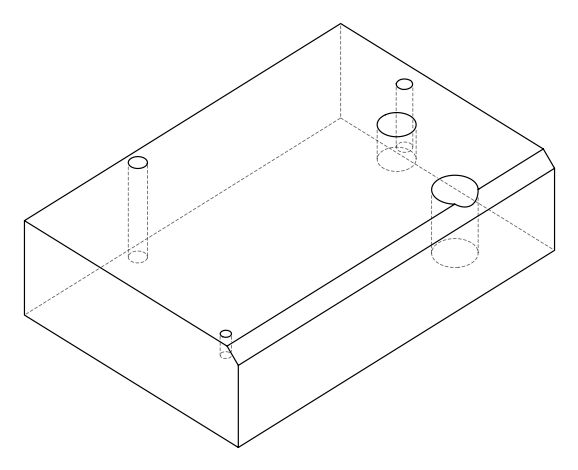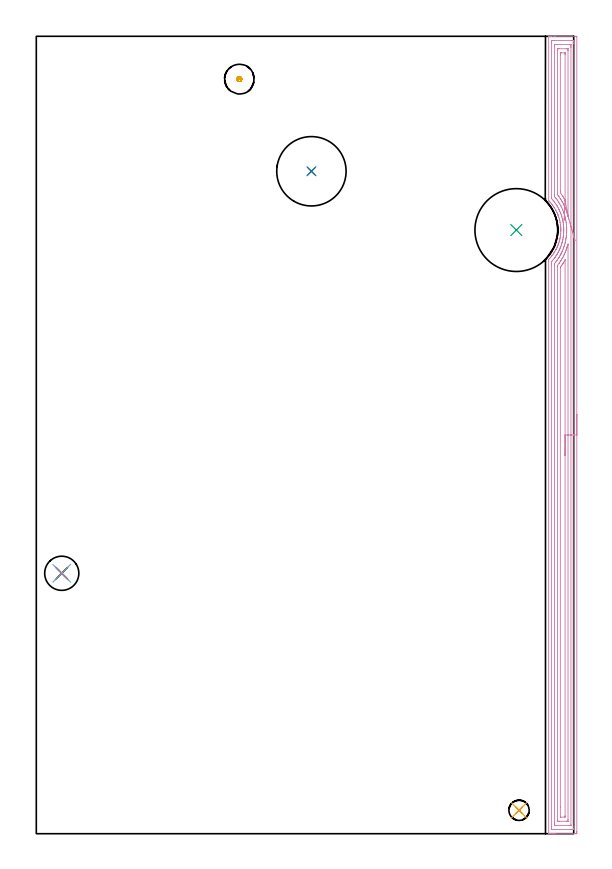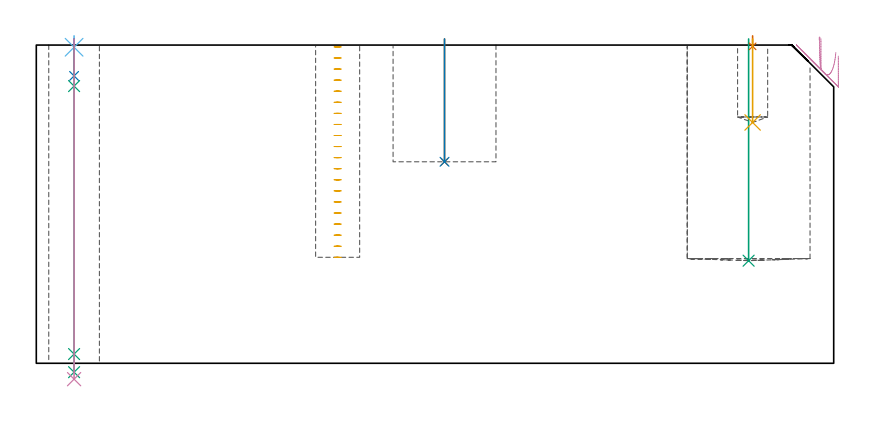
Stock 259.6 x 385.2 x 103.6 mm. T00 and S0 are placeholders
(PLAN: 11 operations, 9 tool changes, 18.3 min)
(1 INDEXABLE_INSERT_DRILL_BLIND_HOLE_FROM_SOLID | STEP1POCKET | NXT0302_014 | 0.16 min | 13688 mm3)
(2 DRILL_TO_ENLARGE_BLIND_HOLE | STEP1POCKET | UGT0301_383 | 0.16 min | 19784 mm3)
(3 INDEXABLE_INSERT_DRILL_BLIND_HOLE_FROM_SOLID_1 | STEP1POCKET_1 | NXT0302_035 | 0.29 min | 87585 mm3)
(4 AREA_MILL | FG_CHAMFER_SURFACE | UGT0205_001 | 15.62 min | 35349 mm3)
(5 MILL_BLIND_HOLE_FROM_SOLID_MATERIAL | STEP1POCKET_2 | UGT0201_130 | Spiral | 0.88 min | 11102 mm3)
(6 SPOT_DRILL | STEP1HOLE | NXT0321_9005460120000 | 0.03 min | 0 mm3)
(7 SPOT_DRILL_1 | STEP1POCKET_3 | NXT0321_9005460120000 | 0.03 min | 1 mm3)
(8 DRILL_BLIND_HOLE_INTO_CENTER | STEP1HOLE | NXT0301_038 | 0.05 min | 321 mm3)
(9 GUN_DRILL_THROUGH_HOLE | STEP1HOLE | UGT0307_002 | 0.5 min | 2632 mm3)
(10 SPADE_DRILL_TO_ENLARGE_THROUGH_HOLE | STEP1HOLE | UGT0306_007 | 0.44 min | 19163 mm3)
(11 DRILL_BLIND_HOLE_INTO_CENTER_1 | STEP1POCKET_3 | NXT0301_069 | 0.11 min | 1799 mm3)
(TOOL NXT0302_014 | Index. Insert Drill 21.5mm [880-D2150L25-03] | D21.5 PA176 FL65 Z2)
(TOOL UGT0301_383 | Twist Drill Flat Bottom 33.5 mm | D33.5 PA180 FL175 Z2)
(TOOL NXT0302_035 | Index. Insert Drill 40mm [880-D4000L40-05] | D40 PA176 FL200 Z2)
(TOOL UGT0205_001 | Chamfer Mill 20 x 3 x 45 deg. | D20 FL50 Z2)
(TOOL UGT0201_130 | Carbide End Mill 12.0 | D12 FL15 Z4)
(TOOL NXT0321_9005460120000 | NC Spot Drill, 142deg, 12mm, Carbide, Uncoated | D12 PA142 FL30 Z2)
(TOOL NXT0301_038 | Carbide Drill 6.7mm [860.1-0670-034A1-MM 2214] | D6.7 PA140 FL53 Z2)
(TOOL UGT0307_002 | Gun Drill 6 mm | D6 PA130 FL24 Z1)
(TOOL UGT0306_007 | Spade Drill 16.5mm | D16.5 PA132 FL10 Z2)
(TOOL NXT0301_069 | Carbide Drill 9.8mm [860.1-0980-029A1-MM 2214] | D9.8 PA140 FL47 Z2)
(OP 1 INDEXABLE_INSERT_DRILL_BLIND_HOLE_FROM_SOLID)
G17 G21 G94 G90
T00 M6
G54
G17 G0 G90 X132.9 Y320. S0 M3
G43 Z113.6 H1
G94 G81 G98 Z65.6 F250. R105.6
G80
M5
M2
(OP 2 DRILL_TO_ENLARGE_BLIND_HOLE)
G17 G21 G94 G90
T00 M6
G54
G17 G0 G90 X132.9 Y320. S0 M3
G43 Z113.6 H0
G94 G81 G98 Z65.6 F250. R105.6
G80
M5
M2
(OP 3 INDEXABLE_INSERT_DRILL_BLIND_HOLE_FROM_SOLID_1)
G17 G21 G94 G90
T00 M6
G54
G17 G0 G90 X231.9 Y291.6 S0 M3
G43 Z113.6 H1
G94 G81 G98 Z33.4 F250. R105.6
G80
M5
M2
(OP 4 AREA_MILL)
G17 G21 G94 G90
T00 M6
G54
G17 G0 G90 X261.1 Y202.6 S1061 M3
G43 Z113.6 H0
Z100.
G94 G1 Y202.562 Z99.128 F250.
Y202.448 Z98.264
Y202.259 Z97.412
Y201.997 Z96.58
Y201.663 Z95.774
Y201.26 Z95.
Y200.792 Z94.264
Y200.26 Z93.572
Y199.671 Z92.929
Y199.028 Z92.34
Y198.336 Z91.809
Y197.6 Z91.34
Y196.826 Z90.937
Y196.02 Z90.603
Y195.188 Z90.341
Y194.337 Z90.152
Y193.472 Z90.038
Y192.6 Z90.
Y0.933
X261.099 Y0.613 Z90.001
X261.094 Y0.046 Z90.004
X261.092 Y0.008 Z90.006
X260.53 Y0. Z90.568
X250.74 Z100.354
X250.181 Z100.916
X249.85 Z101.246
X249.291 Z101.805
X248.96 Z102.135
X248.298 Z102.801
X247.924 Z103.175
X247.545 Y0.007 Z103.547
X247.503 Y0.01 Z103.588
X247.5 Y0.166 Z103.6
Y276.538
X247.505 Y277.391 Z103.595
X247.507 Y277.416 Z103.593
X247.515 Y277.432 Z103.585
X247.906 Y277.839 Z103.193
X247.942 Y277.878 Z103.157
X248.374 Y278.344 Z102.726
X248.724 Y278.757 Z102.374
X249.068 Y279.175 Z102.031
X249.149 Y279.278 Z101.951
X249.259 Y279.42 Z101.841
X249.732 Y280.068 Z101.366
X249.964 Y280.408 Z101.132
X250.073 Y280.567 Z101.024
X250.143 Y280.669 Z100.954
X250.329 Y280.96 Z100.769
X250.859 Y281.853 Z100.241
X251.029 Y282.162 Z100.069
X251.119 Y282.343 Z99.977
X251.308 Y282.713 Z99.792
X251.324 Y282.745 Z99.775
X251.372 Y282.848 Z99.727
X251.552 Y283.236 Z99.544
X251.63 Y283.401 Z99.468
X251.723 Y283.599 Z99.376
X251.741 Y283.638 Z99.358
X251.759 Y283.682 Z99.338
X251.842 Y283.875 Z99.257
X251.914 Y284.044 Z99.185
X251.975 Y284.201 Z99.125
X252.1 Y284.53 Z98.997
X252.116 Y284.575 Z98.981
X252.213 Y284.852 Z98.885
X252.271 Y285.022 Z98.825
X252.412 Y285.423 Z98.686
X252.559 Y285.915 Z98.536
X252.658 Y286.238 Z98.439
X252.681 Y286.315 Z98.416
X252.694 Y286.361 Z98.403
X252.8 Y286.745 Z98.3
X252.905 Y287.208 Z98.193
X252.913 Y287.254 Z98.184
X252.999 Y287.689 Z98.099
X253.078 Y288.1 Z98.016
X253.218 Y288.993 Z97.877
X253.313 Y289.885 Z97.778
X253.376 Y290.778 Z97.722
X253.391 Y291.224 Z97.705
X253.392 Y291.49 Z97.7
X253.393 Y291.588 Z97.699
Y291.719
X253.389 Y292.049 Z97.707
X253.388 Y292.117 Z97.708
X253.367 Y292.563 Z97.725
X253.364 Y292.612 Z97.728
X253.305 Y293.456 Z97.793
X253.199 Y294.348 Z97.899
X253.055 Y295.241 Z98.043
X253.035 Y295.34 Z98.063
X252.871 Y296.133 Z98.223
X252.859 Y296.184 Z98.234
X252.84 Y296.278 Z98.258
X252.817 Y296.382 Z98.283
X252.8 Y296.455 Z98.3
X252.754 Y296.63 Z98.346
X252.725 Y296.741 Z98.375
X252.644 Y297.026 Z98.454
X252.363 Y297.918 Z98.733
X252.116 Y298.619 Z98.981
X252.047 Y298.811 Z99.048
X252.026 Y298.863 Z99.068
X251.914 Y299.157 Z99.184
X251.842 Y299.33 Z99.258
X251.8 Y299.431 Z99.3
X251.68 Y299.703 Z99.419
X251.441 Y300.202 Z99.655
X251.346 Y300.406 Z99.754
X251.334 Y300.433 Z99.766
X251.256 Y300.596 Z99.843
X251.029 Y301.039 Z100.07
X250.907 Y301.265 Z100.192
X250.78 Y301.488 Z100.32
X250.759 Y301.522 Z100.34
X250.241 Y302.381 Z100.857
X250.027 Y302.704 Z101.072
X249.893 Y302.905 Z101.205
X249.635 Y303.273 Z101.463
X249.405 Y303.583 Z101.694
X249.258 Y303.78 Z101.839
X248.953 Y304.166 Z102.145
X248.374 Y304.854 Z102.726
X248.19 Y305.058 Z102.909
X247.801 Y305.471 Z103.298
X247.72 Y305.556 Z103.379
X247.591 Y305.688 Z103.507
X247.503 Y305.778 Z103.589
X247.501 Y305.863 Z103.594
X247.5 Y305.958 Z103.598
Y385.034 Z103.6
X247.503 Y385.19 Z103.588
X247.545 Y385.193 Z103.547
X247.924 Y385.2 Z103.175
X248.298 Z102.801
X248.96 Z102.135
X250.181 Z100.916
X250.74 Z100.354
X260.53 Z90.568
X260.811 Y385.198 Z90.286
X261.092 Y385.19 Z90.006
X261.099 Y384.909 Z89.999
X261.1 Y192.6 Z90.
X259.686 Z91.414
Y3.245
X259.682 Y2.399 Z91.418
X259.68 Y2.358 Z91.42
X259.64 Y2.01 Z91.46
X259.145 Y2.002 Z91.955
X258.75 Y2.001 Z92.35
X258.257 Y2. Z92.843
X249.85 Y2.001 Z101.25
X249.355 Y2.003 Z101.745
X248.96 Y2.01 Z102.14
X248.92 Y2.399 Z102.18
X248.917 Y2.442 Z102.183
X248.914 Y3.292 Z102.186
Y3.338
Y274.753
X248.916 Y275.646 Z102.184
X248.917 Y275.689 Z102.183
X248.96 Y276.448 Z102.14
X249. Y276.499 Z102.1
X249.033 Y276.539 Z102.067
X249.413 Y276.977 Z101.687
X249.804 Y277.432 Z101.296
X249.85 Y277.489 Z101.25
X250.215 Y277.959 Z100.885
X250.492 Y278.325 Z100.608
X250.559 Y278.416 Z100.541
X250.597 Y278.468 Z100.503
X250.74 Y278.67 Z100.36
X250.963 Y278.994 Z100.137
X251.113 Y279.218 Z99.987
X251.315 Y279.534 Z99.785
X251.63 Y280.041 Z99.47
X251.656 Y280.084 Z99.444
X251.671 Y280.111 Z99.429
X251.981 Y280.651 Z99.119
X252.177 Y281.003 Z98.923
X252.249 Y281.139 Z98.851
X252.295 Y281.229 Z98.805
X252.52 Y281.681 Z98.58
X252.59 Y281.827 Z98.51
X252.622 Y281.896 Z98.478
X252.869 Y282.439 Z98.231
X253.026 Y282.789 Z98.074
X253.092 Y282.949 Z98.008
X253.387 Y283.694 Z97.713
X253.41 Y283.761 Z97.69
X253.618 Y284.367 Z97.482
X253.686 Y284.575 Z97.414
X253.833 Y285.044 Z97.267
X253.96 Y285.468 Z97.14
X254.002 Y285.618 Z97.098
X254.183 Y286.303 Z96.917
X254.198 Y286.361 Z96.902
X254.209 Y286.407 Z96.891
X254.217 Y286.445 Z96.883
X254.3 Y286.836 Z96.8
X254.368 Y287.186 Z96.732
X254.381 Y287.254 Z96.719
X254.5 Y287.946 Z96.6
X254.532 Y288.147 Z96.568
X254.615 Y288.724 Z96.485
X254.651 Y289.04 Z96.449
X254.703 Y289.529 Z96.397
X254.734 Y289.933 Z96.366
X254.763 Y290.361 Z96.337
X254.788 Y290.826 Z96.312
X254.8 Y291.217 Z96.3
X254.805 Y291.719 Z96.295
X254.798 Y292.113 Z96.302
X254.779 Y292.612 Z96.321
X254.752 Y293.052 Z96.348
X254.717 Y293.505 Z96.383
X254.665 Y294.032 Z96.435
X254.621 Y294.398 Z96.479
X254.532 Y295.058 Z96.568
X254.495 Y295.291 Z96.605
X254.431 Y295.666 Z96.669
X254.344 Y296.139 Z96.756
X254.336 Y296.184 Z96.764
X254.3 Y296.357 Z96.8
X254.137 Y297.077 Z96.963
X254.083 Y297.295 Z97.017
X253.888 Y297.97 Z97.212
X253.706 Y298.566 Z97.394
X253.606 Y298.863 Z97.494
X253.41 Y299.432 Z97.69
X253.312 Y299.707 Z97.788
X253.294 Y299.756 Z97.806
X253.219 Y299.947 Z97.881
X252.922 Y300.649 Z98.178
X252.796 Y300.925 Z98.304
X252.52 Y301.522 Z98.58
X252.502 Y301.56 Z98.598
X252.046 Y302.435 Z99.054
X251.63 Y303.157 Z99.47
X251.529 Y303.328 Z99.571
X251.373 Y303.585 Z99.727
X250.951 Y304.221 Z100.149
X250.74 Y304.525 Z100.36
X250.31 Y305.114 Z100.79
X249.85 Y305.7 Z101.25
X249.596 Y306.006 Z101.504
X248.96 Y306.748 Z102.14
X248.928 Y306.788 Z102.172
X248.921 Y306.855 Z102.179
X248.918 Y306.899 Z102.182
X248.916 Y306.944 Z102.184
X248.914 Y381.955 Z102.186
X248.918 Y382.801 Z102.182
X248.92 Y382.842 Z102.18
X248.96 Y383.19 Z102.14
X249.455 Y383.198 Z101.645
X249.85 Y383.199 Z101.25
X250.343 Y383.2 Z100.757
X258.75 Y383.199 Z92.35
X259.245 Y383.197 Z91.855
X259.64 Y383.19 Z91.46
X259.68 Y382.801 Z91.42
X259.683 Y382.758 Z91.417
X259.686 Y381.908 Z91.414
Y381.862
Y192.6
X258.272 Z92.828
X258.271 Y4.184 Z92.829
X258.269 Y4.081 Z92.831
X258.267 Y4.031 Z92.833
X258.266 Y4.013 Z92.834
X258.227 Y4.01 Z92.873
X258.042 Y4.002 Z93.058
X257.86 Y4.001 Z93.24
X257.154 Y4. Z93.946
X250.74 Y4.001 Z100.36
X250.556 Y4.002 Z100.544
X250.434 Y4.006 Z100.666
X250.342 Y4.01 Z100.758
X250.335 Y4.048 Z100.765
X250.333 Y4.184 Z100.767
X250.33 Y4.597 Z100.77
X250.329 Y5.077 Z100.771
X250.328 Y5.491 Z100.772
X250.329 Y274.753 Z100.771
X250.33 Y275.164 Z100.77
X250.334 Y275.405 Z100.766
X250.335 Y275.432 Z100.765
X250.349 Y275.454 Z100.751
X250.39 Y275.508 Z100.71
X250.74 Y275.937 Z100.36
X251.006 Y276.272 Z100.094
X251.215 Y276.539 Z99.885
X251.393 Y276.777 Z99.707
X251.63 Y277.101 Z99.47
X251.767 Y277.294 Z99.333
X251.862 Y277.432 Z99.238
X252.126 Y277.827 Z98.974
X252.452 Y278.325 Z98.648
X252.479 Y278.366 Z98.621
X252.52 Y278.435 Z98.58
X252.811 Y278.926 Z98.289
X252.981 Y279.218 Z98.119
X253.135 Y279.493 Z97.965
X253.41 Y279.996 Z97.69
X253.449 Y280.071 Z97.651
X253.469 Y280.111 Z97.631
X253.74 Y280.673 Z97.36
X253.897 Y281.003 Z97.203
X254.024 Y281.28 Z97.076
X254.301 Y281.895 Z96.799
X254.548 Y282.54 Z96.552
X254.641 Y282.789 Z96.459
X254.786 Y283.195 Z96.314
X254.954 Y283.682 Z96.146
X255.012 Y283.861 Z96.088
X255.19 Y284.434 Z95.91
X255.222 Y284.543 Z95.878
X255.232 Y284.575 Z95.868
X255.412 Y285.246 Z95.688
X255.468 Y285.468 Z95.632
X255.585 Y285.965 Z95.515
X255.668 Y286.361 Z95.432
X255.736 Y286.706 Z95.364
X255.837 Y287.254 Z95.263
X255.872 Y287.462 Z95.228
X255.979 Y288.147 Z95.121
X255.991 Y288.236 Z95.109
X256.087 Y289.04 Z95.013
X256.155 Y289.858 Z94.945
X256.16 Y289.933 Z94.94
X256.202 Y290.703 Z94.898
X256.206 Y290.826 Z94.894
X256.221 Y291.578 Z94.879
X256.22 Y291.719 Z94.88
X256.203 Y292.488 Z94.897
X256.198 Y292.612 Z94.902
X256.15 Y293.435 Z94.95
X256.144 Y293.505 Z94.956
X256.08 Y294.234 Z95.02
X256.062 Y294.398 Z95.038
X256.06 Y294.418 Z95.04
X255.943 Y295.291 Z95.157
X255.919 Y295.452 Z95.181
X255.797 Y296.184 Z95.303
X255.731 Y296.534 Z95.369
X255.618 Y297.077 Z95.482
X255.488 Y297.671 Z95.612
X255.412 Y297.97 Z95.688
X255.19 Y298.774 Z95.91
X255.163 Y298.863 Z95.937
X255.15 Y298.903 Z95.95
X254.87 Y299.756 Z96.23
X254.702 Y300.246 Z96.398
X254.553 Y300.649 Z96.547
X254.3 Y301.294 Z96.8
X254.197 Y301.542 Z96.903
X254.121 Y301.721 Z96.979
X253.782 Y302.435 Z97.318
X253.41 Y303.195 Z97.69
X253.343 Y303.328 Z97.757
X253.271 Y303.467 Z97.829
X252.837 Y304.221 Z98.263
X252.52 Y304.754 Z98.58
X252.294 Y305.114 Z98.806
X251.867 Y305.768 Z99.233
X251.699 Y306.006 Z99.401
X251.63 Y306.1 Z99.47
X251.022 Y306.899 Z100.078
X250.74 Y307.257 Z100.36
X250.347 Y307.741 Z100.753
X250.337 Y307.792 Z100.763
X250.333 Y308.201 Z100.767
X250.331 Y308.685 Z100.769
X250.33 Y309.097 Z100.77
X250.329 Y381.015 Z100.771
X250.331 Y381.119 Z100.769
X250.333 Y381.169 Z100.767
X250.334 Y381.187 Z100.766
X250.373 Y381.19 Z100.727
X250.558 Y381.198 Z100.542
X250.74 Y381.199 Z100.36
X251.446 Y381.2 Z99.654
X257.86 Y381.199 Z93.24
X258.044 Y381.198 Z93.056
X258.166 Y381.194 Z92.934
X258.259 Y381.19 Z92.841
X258.265 Y381.152 Z92.835
X258.267 Y381.015 Z92.833
X258.27 Y380.603 Z92.83
X258.271 Y380.123 Z92.829
X258.272 Y379.709 Z92.828
Y192.6
X256.857 Z94.243
Y6.863
X256.855 Y6.085 Z94.245
X256.853 Y6.032 Z94.247
X256.851 Y6.012 Z94.249
X256.832 Y6.01 Z94.268
X256.725 Y6.005 Z94.375
X256.51 Y6.001 Z94.59
X256.08 Y6. Z95.02
X252.52 Z98.58
X252.078 Y6.001 Z99.022
X251.872 Y6.003 Z99.228
X251.769 Y6.008 Z99.331
X251.749 Y6.01 Z99.351
X251.747 Y6.025 Z99.353
X251.746 Y6.064 Z99.354
X251.743 Y6.75 Z99.357
Y6.863
Y273.86
X251.747 Y274.25 Z99.353
X251.75 Y274.444 Z99.35
X251.762 Y274.526 Z99.338
X252.567 Y275.598 Z98.533
X252.601 Y275.646 Z98.499
X252.932 Y276.125 Z98.168
X253.215 Y276.539 Z97.885
X253.292 Y276.657 Z97.808
X253.41 Y276.842 Z97.69
X253.634 Y277.207 Z97.466
X253.77 Y277.432 Z97.33
X253.967 Y277.766 Z97.133
X254.292 Y278.325 Z96.808
X254.3 Y278.339 Z96.8
X254.598 Y278.919 Z96.502
X254.749 Y279.218 Z96.351
X254.894 Y279.515 Z96.206
X255.179 Y280.111 Z95.921
X255.19 Y280.135 Z95.91
X255.451 Y280.741 Z95.649
X255.561 Y281.003 Z95.539
X255.709 Y281.376 Z95.391
X255.909 Y281.896 Z95.191
X255.955 Y282.022 Z95.145
X256.08 Y282.374 Z95.02
X256.186 Y282.683 Z94.914
X256.222 Y282.789 Z94.878
X256.343 Y283.17 Z94.757
X256.402 Y283.36 Z94.698
X256.499 Y283.682 Z94.601
X256.55 Y283.857 Z94.55
X256.604 Y284.049 Z94.496
X256.75 Y284.575 Z94.35
X256.765 Y284.625 Z94.335
X256.801 Y284.745 Z94.299
X256.851 Y284.85 Z94.249
X256.855 Y284.69 Z94.245
X256.856 Y284.575 Z94.244
X256.857 Y284.267 Z94.243
Y192.6
X255.443 Z95.657
Y8.649
X255.441 Y8.397 Z95.659
X255.436 Y8.142 Z95.664
X255.426 Y8.01 Z95.674
X255.352 Y8.005 Z95.748
X255.19 Y8.001 Z95.91
X253.41 Z97.69
X253.166 Y8.002 Z97.934
X253.16 Y8.007 Z97.94
X253.158 Y8.009 Z97.942
X253.157 Y12.918 Z97.943
Y273.22
X253.161 Y273.54 Z97.939
X253.164 Y273.616 Z97.936
X253.209 Y273.683 Z97.891
X253.331 Y273.86 Z97.769
X253.41 Y273.969 Z97.69
X253.735 Y274.426 Z97.365
X253.965 Y274.753 Z97.135
X254.101 Y274.953 Z96.999
X254.3 Y275.252 Z96.8
X254.454 Y275.492 Z96.646
X254.55 Y275.646 Z96.55
X254.792 Y276.045 Z96.308
X255.088 Y276.539 Z96.012
X255.126 Y276.603 Z95.974
X255.19 Y276.715 Z95.91
X255.329 Y276.957 Z95.771
X255.406 Y277.089 Z95.694
X255.439 Y277.139 Z95.661
X255.44 Y277.138 Z95.66
X255.442 Y277.097 Z95.658
X255.443 Y276.962 Z95.657
Y276.793
Y192.6
Y191.728 Z95.695
Y190.864 Z95.809
Y190.012 Z95.998
Y189.18 Z96.26
Y188.374 Z96.594
Y187.6 Z96.997
Y186.864 Z97.465
Y186.172 Z97.996
Y185.529 Z98.586
Y184.94 Z99.229
Y184.409 Z99.921
Y183.94 Z100.657
Y183.537 Z101.431
Y183.203 Z102.237
Y182.941 Z103.069
Y182.752 Z103.92
Y182.638 Z104.785
Y182.6 Z105.657
G0 Z113.6
X260.291 Y286.433
Z101.191
G1 X260.216 Y286.693 Z100.362
X260.12 Y287.022 Z99.559
X260.005 Y287.416 Z98.79
X259.872 Y287.873 Z98.059
X259.722 Y288.39 Z97.372
X259.556 Y288.963 Z96.735
X259.375 Y289.586 Z96.153
X259.18 Y290.256 Z95.629
X258.973 Y290.967 Z95.168
X258.756 Y291.714 Z94.773
X258.53 Y292.491 Z94.447
X258.297 Y293.293 Z94.194
X258.059 Y294.113 Z94.014
X257.817 Y294.944 Z93.909
X257.574 Y295.782 Z93.88
X257.331 Y296.618 Z93.927
X257.09 Y297.447 Z94.05
X256.852 Y298.263 Z94.248
X256.837 Y298.318 Z94.263
X256.762 Y298.594 Z94.338
X256.717 Y298.762 Z94.383
X256.689 Y298.863 Z94.411
X256.641 Y299.033 Z94.459
X256.576 Y299.258 Z94.524
X256.425 Y299.756 Z94.675
X256.34 Y300.028 Z94.76
X256.173 Y300.555 Z94.927
X256.141 Y300.649 Z94.959
X256.08 Y300.825 Z95.02
X255.819 Y301.542 Z95.281
X255.655 Y301.968 Z95.445
X255.46 Y302.435 Z95.64
X255.19 Y303.059 Z95.91
X255.067 Y303.328 Z96.033
X254.957 Y303.561 Z96.143
X254.622 Y304.221 Z96.478
X254.3 Y304.84 Z96.8
X254.15 Y305.114 Z96.95
X253.954 Y305.46 Z97.146
X253.624 Y306.006 Z97.476
X253.41 Y306.348 Z97.69
X253.047 Y306.899 Z98.053
X252.52 Y307.658 Z98.58
X252.423 Y307.792 Z98.677
X252.131 Y308.183 Z98.969
X251.751 Y308.685 Z99.349
X251.745 Y309.463 Z99.355
X251.744 Y309.578 Z99.356
X251.743 Y378.337 Z99.357
X251.745 Y379.114 Z99.355
X251.747 Y379.168 Z99.353
X251.749 Y379.188 Z99.351
X251.768 Y379.19 Z99.332
X251.875 Y379.195 Z99.225
X252.09 Y379.199 Z99.01
X252.52 Y379.2 Z98.58
X256.08 Z95.02
X256.522 Y379.199 Z94.578
X256.728 Y379.197 Z94.372
X256.831 Y379.192 Z94.269
X256.851 Y379.19 Z94.249
X256.853 Y379.175 Z94.247
X256.854 Y379.136 Z94.246
X256.857 Y378.45 Z94.243
Y378.337
Y298.863
X256.856 Y298.482 Z94.244
X256.855 Y298.364 Z94.245
X256.853 Y298.264 Z94.247
X255.437 Y306.064 Z95.663
X255.428 Y306.074 Z95.672
X255.38 Y306.154 Z95.72
X255.19 Y306.477 Z95.91
X254.942 Y306.899 Z96.158
X254.573 Y307.518 Z96.527
X254.397 Y307.792 Z96.703
X254.3 Y307.94 Z96.8
X253.792 Y308.685 Z97.308
X253.165 Y309.578 Z97.935
X253.162 Y309.827 Z97.938
X253.159 Y310.471 Z97.941
X253.158 Y310.724 Z97.942
X253.157 Y375.912 Z97.943
X253.158 Y376.551 Z97.942
X253.16 Y376.802 Z97.94
X253.164 Y377.058 Z97.936
X253.174 Y377.19 Z97.926
X253.248 Y377.193 Z97.852
X253.41 Y377.197 Z97.69
X253.653 Y377.2 Z97.447
X255.19 Y377.199 Z95.91
X255.435 Y377.198 Z95.665
X255.44 Y377.193 Z95.66
X255.441 Y377.191 Z95.659
X255.443 Y376.551 Z95.657
Y376.297
Y306.391
X255.441 Y306.222 Z95.659
X255.438 Y306.087 Z95.662
X255.437 Y306.064 Z95.663
X255.397 Y305.196 Z95.741
X255.358 Y304.338 Z95.894
X255.32 Y303.497 Z96.122
X255.282 Y302.678 Z96.422
X255.246 Y301.889 Z96.792
X255.212 Y301.135 Z97.229
X255.179 Y300.422 Z97.731
X255.149 Y299.756 Z98.293
X255.121 Y299.141 Z98.911
X255.095 Y298.582 Z99.581
X255.072 Y298.084 Z100.296
X255.053 Y297.649 Z101.053
X255.036 Y297.283 Z101.844
X255.022 Y296.986 Z102.664
X255.012 Y296.762 Z103.508
X255.005 Y296.613 Z104.367
X255.002 Y296.538 Z105.236
Y296.54 Z106.109
G0 Z113.6
M5
M2
(OP 5 MILL_BLIND_HOLE_FROM_SOLID_MATERIAL)
G17 G21 G94 G90
T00 M6
G54
G17 G0 G90 X98.1 Y364.5 S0 M3
G43 Z113.6 H0
Z102.995
G94 G3 X98.675 Y365.075 R0.575 F250.
X98.1 Y365.65 R0.575
X96.95 Y364.5 R1.15
X98.1 Y365.65 R-1.15
X97.525 Y365.075 R0.575
X98.1 Y364.5 R0.575
G0 Z99.39
G3 X98.675 Y365.075 R0.575
X98.1 Y365.65 R0.575
X96.95 Y364.5 R1.15
X98.1 Y365.65 R-1.15
X97.525 Y365.075 R0.575
X98.1 Y364.5 R0.575
G0 Z95.785
G3 X98.675 Y365.075 R0.575
X98.1 Y365.65 R0.575
X96.95 Y364.5 R1.15
X98.1 Y365.65 R-1.15
X97.525 Y365.075 R0.575
X98.1 Y364.5 R0.575
G0 Z92.18
G3 X98.675 Y365.075 R0.575
X98.1 Y365.65 R0.575
X96.95 Y364.5 R1.15
X98.1 Y365.65 R-1.15
X97.525 Y365.075 R0.575
X98.1 Y364.5 R0.575
G0 Z88.575
G3 X98.675 Y365.075 R0.575
X98.1 Y365.65 R0.575
X96.95 Y364.5 R1.15
X98.1 Y365.65 R-1.15
X97.525 Y365.075 R0.575
X98.1 Y364.5 R0.575
G0 Z84.97
G3 X98.675 Y365.075 R0.575
X98.1 Y365.65 R0.575
X96.95 Y364.5 R1.15
X98.1 Y365.65 R-1.15
X97.525 Y365.075 R0.575
X98.1 Y364.5 R0.575
G0 Z81.365
G3 X98.675 Y365.075 R0.575
X98.1 Y365.65 R0.575
X96.95 Y364.5 R1.15
X98.1 Y365.65 R-1.15
X97.525 Y365.075 R0.575
X98.1 Y364.5 R0.575
G0 Z77.76
G3 X98.675 Y365.075 R0.575
X98.1 Y365.65 R0.575
X96.95 Y364.5 R1.15
X98.1 Y365.65 R-1.15
X97.525 Y365.075 R0.575
X98.1 Y364.5 R0.575
G0 Z74.155
G3 X98.675 Y365.075 R0.575
X98.1 Y365.65 R0.575
X96.95 Y364.5 R1.15
X98.1 Y365.65 R-1.15
X97.525 Y365.075 R0.575
X98.1 Y364.5 R0.575
G0 Z70.55
G3 X98.675 Y365.075 R0.575
X98.1 Y365.65 R0.575
X96.95 Y364.5 R1.15
X98.1 Y365.65 R-1.15
X97.525 Y365.075 R0.575
X98.1 Y364.5 R0.575
G0 Z66.945
G3 X98.675 Y365.075 R0.575
X98.1 Y365.65 R0.575
X96.95 Y364.5 R1.15
X98.1 Y365.65 R-1.15
X97.525 Y365.075 R0.575
X98.1 Y364.5 R0.575
G0 Z63.34
G3 X98.675 Y365.075 R0.575
X98.1 Y365.65 R0.575
X96.95 Y364.5 R1.15
X98.1 Y365.65 R-1.15
X97.525 Y365.075 R0.575
X98.1 Y364.5 R0.575
G0 Z59.735
G3 X98.675 Y365.075 R0.575
X98.1 Y365.65 R0.575
X96.95 Y364.5 R1.15
X98.1 Y365.65 R-1.15
X97.525 Y365.075 R0.575
X98.1 Y364.5 R0.575
G0 Z56.13
G3 X98.675 Y365.075 R0.575
X98.1 Y365.65 R0.575
X96.95 Y364.5 R1.15
X98.1 Y365.65 R-1.15
X97.525 Y365.075 R0.575
X98.1 Y364.5 R0.575
G0 Z52.525
G3 X98.675 Y365.075 R0.575
X98.1 Y365.65 R0.575
X96.95 Y364.5 R1.15
X98.1 Y365.65 R-1.15
X97.525 Y365.075 R0.575
X98.1 Y364.5 R0.575
G0 Z48.92
G3 X98.675 Y365.075 R0.575
X98.1 Y365.65 R0.575
X96.95 Y364.5 R1.15
X98.1 Y365.65 R-1.15
X97.525 Y365.075 R0.575
X98.1 Y364.5 R0.575
G0 Z45.315
G3 X98.675 Y365.075 R0.575
X98.1 Y365.65 R0.575
X96.95 Y364.5 R1.15
X98.1 Y365.65 R-1.15
X97.525 Y365.075 R0.575
X98.1 Y364.5 R0.575
G0 Z41.71
G3 X98.675 Y365.075 R0.575
X98.1 Y365.65 R0.575
X96.95 Y364.5 R1.15
X98.1 Y365.65 R-1.15
X97.525 Y365.075 R0.575
X98.1 Y364.5 R0.575
G0 Z38.105
G3 X98.675 Y365.075 R0.575
X98.1 Y365.65 R0.575
X96.95 Y364.5 R1.15
X98.1 Y365.65 R-1.15
X97.525 Y365.075 R0.575
X98.1 Y364.5 R0.575
G0 Z34.5
G3 X98.675 Y365.075 R0.575
X98.1 Y365.65 R0.575
X96.95 Y364.5 R1.15
X98.1 Y365.65 R-1.15
X97.525 Y365.075 R0.575
X98.1 Y364.5 R0.575
G0 Z113.6
M5
M2
(OP 6 SPOT_DRILL)
G17 G21 G94 G90
T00 M6
G54
G17 G0 G90 X12.3 Y125.8 S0 M3
G43 Z113.6 H0
G94 G81 G98 Z102.886 F250. R106.6
G80
M5
M2
(OP 7 SPOT_DRILL_1)
G17 G21 G94 G90
T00 M6
G54
G17 G0 G90 X233.2 Y11.3 S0 M3
G43 Z113.6 H0
G94 G81 G98 Z103.178 F250. R106.6
G80
M5
M2
(OP 8 DRILL_BLIND_HOLE_INTO_CENTER)
G17 G21 G94 G90
T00 M6
G54
G17 G0 G90 X12.3 Y125.8 S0 M3
G43 Z113.6 H1
G94 G81 G98 Z93.55 F250. R105.6
G80
M5
M2
(OP 9 GUN_DRILL_THROUGH_HOLE)
G17 G21 G94 G90
T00 M6
G54
G17 G0 G90 X12.3 Y125.8 M8
G43 Z113.6 H0
Z103.357
S716 M3
G94 G1 Z90.243 F125. M26
G4 X.084
Z3. F250.
G4 X.084
Z-2.899 F125.
G4 X.084
M5
M9
G0 Z103.357
Z113.6
M2
(OP 10 SPADE_DRILL_TO_ENLARGE_THROUGH_HOLE)
G17 G21 G94 G90
T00 M6
G54
G17 G0 G90 X12.3 Y125.8 S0 M3
G43 Z113.6 H0
G94 G73 G98 Z-5.173 F250. Q15.539 R105.6
G80
M5
M2
(OP 11 DRILL_BLIND_HOLE_INTO_CENTER_1)
G17 G21 G94 G90
T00 M6
G54
G17 G0 G90 X233.2 Y11.3 S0 M3
G43 Z113.6 H1
G94 G81 G98 Z78.4 F250. R105.6
G80
M5
M2
